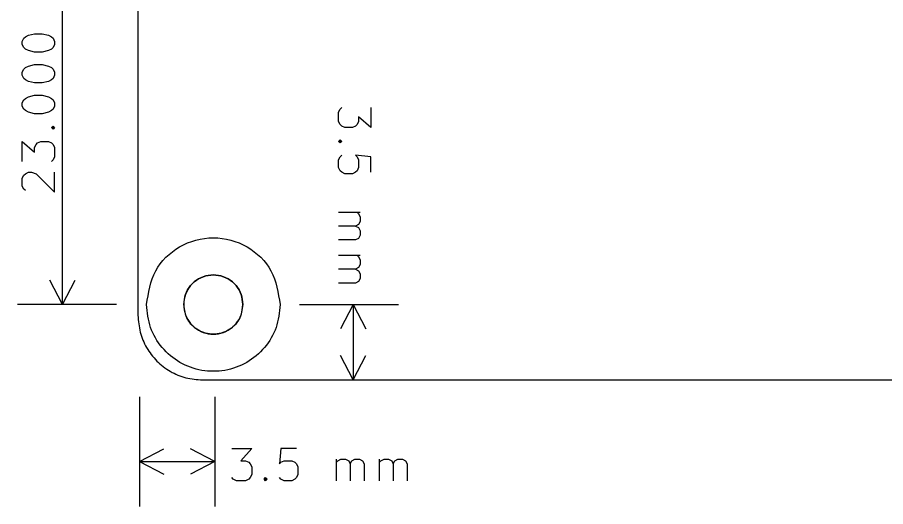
# Model space of a CAD drawing. Extents: x 1609 to 25880, y -15559 to -1657.
# Drawn here: x 1609 to 13516, y -15559 to -8853 of the extents above; entities that cross this region are included whole.
import ezdxf

# ---------------------------------------------------------------- set-up
doc = ezdxf.new("R2010")
doc.units = 0
doc.layers.get('0').update_dxf_attribs({"linetype": 'CONTINUOUS'})

msp = doc.modelspace()

# ---------------------------------------------------------------- linework, layer by layer
at = {"color": 7}
for points in [[(3262.5, -5702.982), (3262.5, -12936.732)], [(2229, -12788.982), (2229, -5997.732)], [(6457.5, -10089.732), (6457.5, -10363.482), (6288.75, -10216.482), (6288.75, -10279.482), (6267.75, -10321.482), (6246.75, -10342.482), (6204.75, -10363.482), (6099, -10363.482), (6057, -10342.482), (6036, -10321.482), (6015, -10279.482), (6015, -10152.732), (6036, -10110.732), (6057, -10089.732)], [(2076.75, -10363.482), (2098.5, -10342.482), (2119.5, -10363.482), (2098.5, -10385.232), (2076.75, -10363.482), (2119.5, -10363.482)], [(1676.25, -10827.732), (1676.25, -10553.982), (1845, -10700.982), (1845, -10637.982), (1866, -10595.982), (1887, -10574.982), (1929.75, -10553.982), (2034.75, -10553.982), (2076.75, -10574.982), (2098.5, -10595.982), (2119.5, -10637.982), (2119.5, -10764.732), (2098.5, -10806.732), (2076.75, -10827.732)], [(6057, -10553.982), (6036, -10574.982), (6015, -10553.982), (6036, -10532.232), (6057, -10553.982), (6015, -10553.982)], [(6457.5, -10975.482), (6457.5, -10764.732), (6246.75, -10743.732), (6267.75, -10764.732), (6288.75, -10806.732), (6288.75, -10912.482), (6267.75, -10954.482), (6246.75, -10975.482), (6204.75, -10996.482), (6099, -10996.482), (6057, -10975.482), (6036, -10954.482), (6015, -10912.482), (6015, -10806.732), (6036, -10764.732), (6057, -10743.732)], [(1718.25, -11228.232), (1697.25, -11207.232), (1676.25, -11165.232), (1676.25, -11059.482), (1697.25, -11017.482), (1718.25, -10996.482), (1761, -10975.482), (1803, -10975.482), (1866, -10996.482), (2119.5, -11249.982), (2119.5, -10975.482)], [(6015, -11523.732), (6309.75, -11523.732)], [(6267.75, -11523.732), (6288.75, -11544.732), (6309.75, -11587.482), (6309.75, -11650.482), (6288.75, -11692.482), (6246.75, -11713.482), (6015, -11713.482)], [(6246.75, -11713.482), (6288.75, -11734.482), (6309.75, -11777.232), (6309.75, -11840.232), (6288.75, -11882.232), (6246.75, -11903.232), (6015, -11903.232)], [(6015, -12114.732), (6309.75, -12114.732)], [(6267.75, -12114.732), (6288.75, -12135.732), (6309.75, -12177.732), (6309.75, -12240.732), (6288.75, -12283.482), (6246.75, -12304.482), (6015, -12304.482)], [(6246.75, -12304.482), (6288.75, -12325.482), (6309.75, -12367.482), (6309.75, -12430.482), (6288.75, -12473.232), (6246.75, -12494.232), (6015, -12494.232)], [(2229, -12788.982), (2055.75, -12456.732)], [(2229, -12788.982), (2402.25, -12456.732)], [(2967, -12788.982), (1608.75, -12788.982)], [(5477.25, -12788.982), (6835.5, -12788.982)], [(6215.25, -12788.982), (6042, -13121.982)], [(6215.25, -12788.982), (6215.25, -13822.482)], [(6215.25, -12788.982), (6388.5, -13121.982)], [(6215.25, -13822.482), (6042, -13490.232)], [(6215.25, -13822.482), (6388.5, -13490.232)], [(4148.25, -13822.482), (21569.25, -13822.482)], [(5477.25, -13822.482), (6835.5, -13822.482)], [(3282.75, -14053.482), (3282.75, -15559.482)], [(4316.25, -14053.482), (4316.25, -15559.482)], [(4548.75, -14761.482), (4823.25, -14761.482), (4675.5, -14930.232), (4738.5, -14930.232), (4781.25, -14951.232), (4802.25, -14972.232), (4823.25, -15014.232), (4823.25, -15119.982), (4802.25, -15161.982), (4781.25, -15182.982), (4738.5, -15203.982), (4612.5, -15203.982), (4569.75, -15182.982), (4548.75, -15161.982)], [(5434.5, -14761.482), (5223.75, -14761.482), (5202.75, -14972.232), (5223.75, -14951.232), (5265.75, -14930.232), (5371.5, -14930.232), (5413.5, -14951.232), (5434.5, -14972.232), (5456.25, -15014.232), (5456.25, -15119.982), (5434.5, -15161.982), (5413.5, -15182.982), (5371.5, -15203.982), (5265.75, -15203.982), (5223.75, -15182.982), (5202.75, -15161.982)], [(3282.75, -14939.232), (3615.75, -14765.982)], [(4316.25, -14939.232), (3983.25, -14765.982)], [(3282.75, -14939.232), (4316.25, -14939.232)], [(3282.75, -14939.232), (3615.75, -15112.482)], [(4316.25, -14939.232), (3983.25, -15112.482)], [(5983.5, -15203.982), (5983.5, -14909.232)], [(5983.5, -14951.232), (6004.5, -14930.232), (6046.5, -14909.232), (6109.5, -14909.232), (6152.25, -14930.232), (6173.25, -14972.232), (6173.25, -15203.982)], [(6173.25, -14972.232), (6194.25, -14930.232), (6236.25, -14909.232), (6299.25, -14909.232), (6342, -14930.232), (6363, -14972.232), (6363, -15203.982)], [(6573.75, -15203.982), (6573.75, -14909.232)], [(6573.75, -14951.232), (6594.75, -14930.232), (6636.75, -14909.232), (6700.5, -14909.232), (6742.5, -14930.232), (6763.5, -14972.232), (6763.5, -15203.982)], [(6763.5, -14972.232), (6784.5, -14930.232), (6826.5, -14909.232), (6890.25, -14909.232), (6932.25, -14930.232), (6953.25, -14972.232), (6953.25, -15203.982)], [(5013, -15161.982), (5034, -15182.982), (5013, -15203.982), (4992, -15182.982), (5013, -15161.982), (5013, -15203.982)]]:
    msp.add_lwpolyline(points, dxfattribs=at)
for points in [[(1676.25, -9224.982), (1676.25, -9182.982), (1697.25, -9140.232), (1718.25, -9119.232), (1761, -9098.232), (1845, -9077.232), (1950.75, -9077.232), (2034.75, -9098.232), (2076.75, -9119.232), (2098.5, -9140.232), (2119.5, -9182.982), (2119.5, -9224.982), (2098.5, -9266.982), (2076.75, -9287.982), (2034.75, -9308.982), (1950.75, -9330.732), (1845, -9330.732), (1761, -9308.982), (1718.25, -9287.982), (1697.25, -9266.982)], [(1676.25, -9646.482), (1676.25, -9604.482), (1697.25, -9562.482), (1718.25, -9541.482), (1761, -9520.482), (1845, -9498.732), (1950.75, -9498.732), (2034.75, -9520.482), (2076.75, -9541.482), (2098.5, -9562.482), (2119.5, -9604.482), (2119.5, -9646.482), (2098.5, -9689.232), (2076.75, -9710.232), (2034.75, -9731.232), (1950.75, -9752.232), (1845, -9752.232), (1761, -9731.232), (1718.25, -9710.232), (1697.25, -9689.232)], [(1676.25, -10068.732), (1676.25, -10026.732), (1697.25, -9983.982), (1718.25, -9962.982), (1761, -9941.982), (1845, -9920.982), (1950.75, -9920.982), (2034.75, -9941.982), (2076.75, -9962.982), (2098.5, -9983.982), (2119.5, -10026.732), (2119.5, -10068.732), (2098.5, -10110.732), (2076.75, -10131.732), (2034.75, -10152.732), (1950.75, -10173.732), (1845, -10173.732), (1761, -10152.732), (1718.25, -10131.732), (1697.25, -10110.732)], [(4702.266, -12789.657)], [(4702.266, -12789.657)], [(4702.26675, -12789.657)], [(5211.615, -12789.657)]]:
    msp.add_lwpolyline(points, close=True, dxfattribs=at)
for points, knots in [([(3380.91, -12789.657), (3406.086925, -12628.295461), (3455.694036, -12310.358317), (3819.839522, -11960.335495), (4296.2625, -11830.641516), (4772.685478, -11960.335495), (5136.830964, -12310.358317), (5186.438075, -12628.295461), (5211.615, -12789.657)], [0, 0, 0, 0, 478.600408, 943.005673, 1421.60608, 1900.206488, 2364.611753, 2843.21216, 2843.21216, 2843.21216, 2843.21216]), ([(4702.26675, -12789.657), (4697.415828, -12837.12484), (4687.783409, -12931.38118), (4613.051554, -13055.942384), (4503.631471, -13148.550373), (4368.135306, -13197.666564), (4224.358595, -13197.666564), (4089.052201, -13148.550373), (3978.8744, -13055.942384), (3906.957892, -12931.38118), (3881.848249, -12789.657), (3906.957892, -12647.93282), (3978.8744, -12523.371616), (4089.052201, -12430.763627), (4224.358595, -12381.647436), (4368.135306, -12381.647436), (4503.631471, -12430.763627), (4613.051554, -12523.371616), (4687.783409, -12647.93282), (4697.415828, -12742.18916), (4702.26675, -12789.657)], [0, 0, 0, 0, 141.680914, 281.334152, 423.015066, 564.69598, 704.349217, 846.030131, 987.711045, 1127.364283, 1269.045197, 1410.726111, 1550.379349, 1692.060263, 1833.741177, 1973.394414, 2115.075328, 2256.756242, 2396.40948, 2538.090394, 2538.090394, 2538.090394, 2538.090394]), ([(3890.259, -12789.657), (3895.109844, -12742.189248), (3904.742108, -12647.933082), (3979.474847, -12523.372108), (4088.890801, -12430.76429), (4224.401366, -12381.64819), (4368.123634, -12381.64819), (4503.634199, -12430.76429), (4613.050153, -12523.372108), (4687.782892, -12647.933082), (4697.415156, -12742.189248), (4702.266, -12789.657)], [0, 0, 0, 0, 141.680652, 281.333632, 423.014284, 564.694936, 704.347916, 846.028568, 987.709221, 1127.362201, 1269.042853, 1269.042853, 1269.042853, 1269.042853]), ([(3890.259, -12789.657), (3895.109844, -12742.189248), (3904.742108, -12647.933082), (3979.474847, -12523.372108), (4088.890801, -12430.76429), (4224.401366, -12381.64819), (4368.123634, -12381.64819), (4503.634199, -12430.76429), (4613.050153, -12523.372108), (4687.782892, -12647.933082), (4697.415156, -12742.189248), (4702.266, -12789.657)], [0, 0, 0, 0, 141.680652, 281.333632, 423.014284, 564.694936, 704.347916, 846.028568, 987.709221, 1127.362201, 1269.042853, 1269.042853, 1269.042853, 1269.042853]), ([(5211.615, -12789.657), (5200.678562, -12896.675105), (5178.962205, -13109.179719), (5010.474004, -13390.007839), (4763.790989, -13598.796181), (4458.276543, -13709.530559), (4134.248457, -13709.530559), (3828.734011, -13598.796181), (3582.050996, -13390.007839), (3413.562795, -13109.179719), (3391.846438, -12896.675105), (3380.91, -12789.657)], [0, 0, 0, 0, 319.425175, 634.278876, 953.704051, 1273.129226, 1587.982927, 1907.408102, 2226.833277, 2541.686977, 2861.112153, 2861.112153, 2861.112153, 2861.112153]), ([(4702.266, -12789.657), (4691.098804, -12861.228715), (4669.095627, -13002.249351), (4507.579336, -13157.501548), (4296.2625, -13215.027155), (4084.945664, -13157.501548), (3923.429373, -13002.249351), (3901.426196, -12861.228715), (3890.259, -12789.657)], [0, 0, 0, 0, 212.282632, 418.269026, 630.551658, 842.83429, 1048.820684, 1261.103316, 1261.103316, 1261.103316, 1261.103316]), ([(4702.266, -12789.657), (4691.098804, -12861.228715), (4669.095627, -13002.249351), (4507.579336, -13157.501548), (4296.2625, -13215.027155), (4084.945664, -13157.501548), (3923.429373, -13002.249351), (3901.426196, -12861.228715), (3890.259, -12789.657)], [0, 0, 0, 0, 212.282632, 418.269026, 630.551658, 842.83429, 1048.820684, 1261.103316, 1261.103316, 1261.103316, 1261.103316]), ([(3262.7925, -12937.332), (3268.697691, -13014.853836), (3280.459205, -13169.25598), (3373.405552, -13385.257564), (3514.814162, -13571.140705), (3700.6985, -13712.54774), (3916.70087, -13805.492259), (4071.103114, -13817.252465), (4148.625, -13823.157)], [0, 0, 0, 0, 231.887983, 461.85699, 693.744973, 925.632956, 1155.601964, 1387.489947, 1387.489947, 1387.489947, 1387.489947])]:
    msp.add_open_spline(points, degree=3, knots=knots, dxfattribs=at)

doc.saveas('drawing.dxf')
